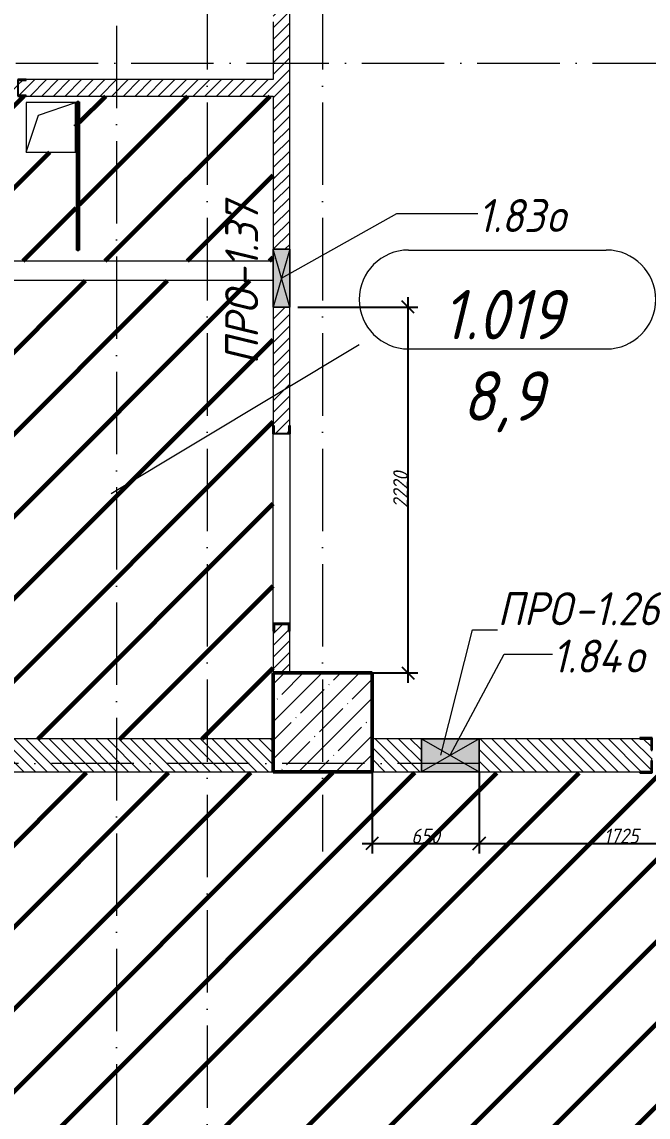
# Model space of a CAD drawing. Header units: millimetres. Extents: x -606178 to 312196, y -19338 to 632709.
# Drawn here: x -381456 to -377656, y 527430 to 534075 of the extents above; entities that cross this region are included whole.
import ezdxf

# ---------------------------------------------------------------- set-up
doc = ezdxf.new("R2010")
doc.units = ezdxf.units.MM
doc.linetypes.add('50_200_ШТРИХ_1Т_ш5_п1_п1_', pattern=[700, 500, -100, 0, -100])
for name, color, linetype, lineweight in [('6.4.1) Окр пт с инж. ПТ2.16', 3, 'Continuous', 60), ('A-____-____-DIMS', 7, 'Continuous', 9), ('A-DETL-GENF-OTLN', 7, 'Continuous', 9), ('A-GENM-____-IDEN', 7, 'Continuous', 9), ('A-GENM-____-MCUT', 7, 'Continuous', 25), ('A-GENM-____-OTLN', 7, 'Continuous', 9), ('A-GENM-____-OTLN-1', 7, 'Continuous', 25), ('A-GLAZ-____-IDEN', 7, 'Continuous', 9), ('A-GLAZ-____-OTLN', 7, 'Continuous', 9), ('A-WALL-____-MCUT', 7, 'Continuous', 13), ('A-WALL-____-OTLN', 7, 'Continuous', 9), ('A-WALL-____-PATT-1', 7, 'Continuous', 9), ('A-WALL-FNSH-MCUT-1', 7, 'Continuous', 9), ('I-WALL-____-OTLN', 7, 'Continuous', 9), ('S-COLS-____-MCUT', 7, 'Continuous', 50), ('S-COLS-____-OTLN', 7, 'Continuous', 9), ('S-GRID-____-OTLN-1', 7, '50_200_ШТРИХ_1Т_ш5_п1_п1_', 9)]:
    doc.layers.add(name, color=color, linetype=linetype, lineweight=lineweight)
doc.layers.add('A-AREA-IDEN-1', color=7, linetype='Continuous', lineweight=9, true_color=0x000000)
doc.styles.add('ISOCPEUR_I', font='isocpeui.ttf', dxfattribs={"width": 0.9, "height": 2.5})
doc.styles.add('ISOCPEUR_I_11', font='isocpeui.ttf', dxfattribs={"width": 0.9, "height": 200})
doc.styles.add('ISOCPEUR_I_7', font='isocpeui.ttf', dxfattribs={"width": 0.9, "height": 90})
doc.dimstyles.new('ISO-1_8_0_9К_СРЕДНИЙ_Кладочные_2', dxfattribs={"dimscale": 304.8, "dimtxt": 89.638306, "dimasz": 0.246063, "dimexe": 0.19685, "dimexo": 0, "dimgap": 0, "dimtad": 1, "dimdec": 3, "dimrnd": 0.001, "dimdsep": 46, "dimtxsty": 'ISOCPEUR_I_7', "dimblk1": 'OBLIQUE', "dimblk2": 'OBLIQUE', "dimsah": 1, "dimcen": 0.09, "dimdle": 0.19685, "dimazin": 0, "dimtfac": 1, "dimtdec": 4, "dimtix": 1, "dimtmove": 1, "dimatfit": 3, "dimfxl": 1, "dimtvp": 1, "dimtolj": 1, "dimtzin": 0, "dimarcsym": 2})
pattern_1 = [(45, (-425830.77, 451794.26), (-35.35534, 35.35534), [])]
pattern_2 = [(135, (-425830.77, 451794.26), (-35.35534, -35.35534), [])]

# ---------------------------------------------------------------- blocks, each defined once
blk = doc.blocks.new('BSC_Колонна _Прямоугольная - 600х600-V86-АР1_План отверстий 1 этажа в осях 1-64_Ю-ЯЯ')
at = {"layer": 'S-COLS-____-OTLN'}
h = blk.add_hatch(dxfattribs=at)
h.set_pattern_fill('FP_96', color=256, style=0, pattern_type=2)
h.set_pattern_definition([(45, (-46200, -78031.04), (-114.04925, 114.04925), []), (45, (-46085.95, -78031.04), (-114.04925, 114.04925), [201.613, -40.323, 3.353, -36.97])])
h.paths.add_polyline_path([(-300, -300), (300, -300), (300, 300), (-300, 300)], flags=0)
at = {"layer": 'S-COLS-____-MCUT'}
for p, q in [((300, 300), (-300, 300)), ((-300, 300), (-300, -300)), ((300, -300), (300, 300)), ((-300, -300), (300, -300))]:
    blk.add_line(p, q, dxfattribs=at)
blk = doc.blocks.new('154_Фахверк_СКБ_Швеллер - Тип_100_4830-28143655-АР1_План отверстий 1 этажа в осях 1-64_Ю-ЯЯ')
at = {"layer": 'A-GENM-____-MCUT'}
for p, q in [((175, 50), (125, 50)), ((125, 50), (125, -50)), ((128, 47), (175, 47)), ((128, -47), (128, 47)), ((175, 47), (175, 50)), ((125, -50), (175, -50)), ((175, -47), (128, -47)), ((175, -50), (175, -47))]:
    blk.add_line(p, q, dxfattribs=at)
blk = doc.blocks.new('154_Фахверк_СКБ_Швеллер - Тип_100_4420-28145345-АР1_План отверстий 1 этажа в осях 1-64_Ю-ЯЯ')
at = {"layer": 'A-GENM-____-MCUT'}
for p, q in [((125, 50), (175, 50)), ((125, -50), (125, 50)), ((128, 47), (128, -47)), ((175, 47), (128, 47)), ((175, 50), (175, 47)), ((175, -50), (125, -50)), ((128, -47), (175, -47)), ((175, -47), (175, -50))]:
    blk.add_line(p, q, dxfattribs=at)
blk = doc.blocks.new('154_Стойка_СКБ_Швеллер - СМ-2230_100-28218823-АР1_План отверстий 1 этажа в осях 1-64_Ю-ЯЯ')
at = {"layer": 'A-GENM-____-MCUT'}
for p, q in [((171, 50), (125, 50)), ((125, 50), (125, -50)), ((129.5, 42.4), (171, 42.4)), ((129.5, -42.4), (129.5, 42.4)), ((171, 42.4), (171, 50)), ((125, -50), (171, -50)), ((171, -42.4), (129.5, -42.4)), ((171, -50), (171, -42.4))]:
    blk.add_line(p, q, dxfattribs=at)
blk = doc.blocks.new('154_Стойка_СКБ_Уголок - СМ-2230_200-28216496-АР1_План отверстий 1 этажа в осях 1-64_Ю-ЯЯ')
at = {"layer": 'A-GENM-____-MCUT'}
for p, q in [((125, 156), (125, 81)), ((200, 156), (125, 156)), ((131, 81), (131, 150)), ((131, 150), (200, 150)), ((200, 150), (200, 156)), ((125, 81), (131, 81)), ((131, 19), (125, 19)), ((125, 19), (125, -56)), ((131, -50), (131, 19)), ((125, -56), (200, -56)), ((200, -50), (131, -50)), ((200, -56), (200, -50))]:
    blk.add_line(p, q, dxfattribs=at)
blk = doc.blocks.new('131_Панель боковая - 900х1500-29281255-АР1_План отверстий 1 этажа в осях 1-64_Ю-ЯЯ')
at = {"layer": 'A-GENM-____-MCUT'}
for p, q in [((450, 5), (-450, 5)), ((-450, 5), (-450, -5)), ((450, -5), (450, 5)), ((-450, -5), (450, -5))]:
    blk.add_line(p, q, dxfattribs=at)
at = {"layer": 'A-GENM-____-OTLN'}
for p, q in [((-450, 10), (450, 10)), ((-450, 5), (-450, 10)), ((450, 10), (450, 5)), ((-450, -10), (-450, -5)), ((-450, -10), (450, -10)), ((450, -5), (450, -10))]:
    blk.add_line(p, q, dxfattribs=at)
blk = doc.blocks.new('AR_Отверстие прямоугольное _в плите_ - AR_Отверстие прямоугольное _в плите_-30459689-АР1_План отверстий 1 этажа в осях 1-64_Ю-ЯЯ')
at = {"layer": 'A-GENM-____-OTLN'}
for p, q in [((150, 150), (-150, 150)), ((-150, 150), (-150, -150)), ((-75, 75), (150, 150)), ((150, -150), (150, 150)), ((-150, -150), (-75, 75)), ((-150, -150), (150, -150))]:
    blk.add_line(p, q, dxfattribs=at)
blk = doc.blocks.new('AR_Отверстие прямоугольное _в стене_ - AR_Отверстие прямоугольное _в стене__ОВ-36705131-АР1_План отверстий 1 этажа в осях 1-64_Ю-ЯЯ')
at = {"layer": 'A-GLAZ-____-OTLN'}
blk.add_hatch(color=256, dxfattribs=at).paths.add_polyline_path([(-175, -50), (175, -50), (175, 50), (-175, 50)], flags=0)
at = {"layer": 'A-DETL-GENF-OTLN'}
for p, q in [((-175, -50), (-175, 50)), ((-175, 50), (175, 50)), ((175, 50), (-175, -50)), ((-175, 50), (175, -50)), ((175, 50), (-175, 50)), ((-175, 50), (-175, -50)), ((175, 50), (175, -50)), ((175, -50), (175, 50)), ((175, -50), (-175, -50)), ((-175, -50), (175, -50))]:
    blk.add_line(p, q, dxfattribs=at)
blk = doc.blocks.new('AR_Отверстие прямоугольное _в стене_ - AR_Отверстие прямоугольное _в стене__ОВ-36707456-АР1_План отверстий 1 этажа в осях 1-64_Ю-ЯЯ')
at = {"layer": 'A-GLAZ-____-OTLN'}
blk.add_hatch(color=256, dxfattribs=at).paths.add_polyline_path([(175, -100), (175, 100), (-175, 100), (-175, -100)], flags=0)
at = {"layer": 'A-DETL-GENF-OTLN'}
for p, q in [((-175, -100), (-175, 100)), ((-175, 100), (175, 100)), ((175, 100), (-175, -100)), ((-175, 100), (175, -100)), ((175, 100), (-175, 100)), ((-175, 100), (-175, -100)), ((175, 100), (175, -100)), ((175, -100), (175, 100)), ((175, -100), (-175, -100)), ((-175, -100), (175, -100))]:
    blk.add_line(p, q, dxfattribs=at)
blk = doc.blocks.new('АР_Перемычка - АР_Перемычка-36707493-АР1_План отверстий 1 этажа в осях 1-64_Ю-ЯЯ')
at = {"layer": 'A-GENM-____-OTLN'}
blk.add_line((-250, -100), (-243, -100), dxfattribs=at)
blk = doc.blocks.new('_Oblique')
at = {"color": 0, "linetype": 'ByBlock', "lineweight": -2}
blk.add_line((-0.5, -0.5), (0.5, 0.5), dxfattribs=at)
blk = doc.blocks.new('*D4477')
at = {"layer": 'A-____-____-DIMS', "color": 0, "lineweight": -2, "transparency": 16777216}
for p, q in [((-379112.7, 532405.3), (-379112.7, 530065.3)), ((-379780.8, 532345.3), (-379052.7, 532345.3)), ((-379330.8, 530125.3), (-379052.7, 530125.3))]:
    blk.add_line(p, q, dxfattribs=at)
at = {"layer": 'Defpoints', "color": 0, "transparency": 16777216}
for p in [(-379780.8, 532345.3), (-379330.8, 530125.3), (-379112.7, 530125.3)]:
    blk.add_point(p, dxfattribs=at)
at = {"layer": 'A-____-____-DIMS', "color": 0, "lineweight": -2, "transparency": 16777216, "xscale": 75, "yscale": 75, "zscale": 75}
for p, rotation in [((-379112.7, 532345.3), 90), ((-379112.7, 530125.3), 270)]:
    blk.add_blockref('_Oblique', p, dxfattribs=dict(at, rotation=rotation))
at = {"layer": 'A-____-____-DIMS', "color": 0, "transparency": 16777216, "insert": (-379157.7, 531235.3), "char_height": 90, "width": 546.104, "attachment_point": 5, "rotation": 90, "style": 'ISOCPEUR_I_7'}
blk.add_mtext('\\A1;2220', dxfattribs=at)
blk = doc.blocks.new('*D4478')
at = {"layer": 'A-____-____-DIMS', "color": 0, "lineweight": -2, "transparency": 16777216}
for p, q in [((-379330.8, 529525.3), (-379330.8, 529029.8)), ((-378680.8, 529519.3), (-378680.8, 529029.8)), ((-379390.8, 529089.8), (-378620.8, 529089.8))]:
    blk.add_line(p, q, dxfattribs=at)
at = {"layer": 'Defpoints', "color": 0, "transparency": 16777216}
for p in [(-379330.8, 529525.3), (-378680.8, 529519.3), (-378680.8, 529089.8)]:
    blk.add_point(p, dxfattribs=at)
at = {"layer": 'A-____-____-DIMS', "color": 0, "lineweight": -2, "transparency": 16777216, "xscale": 75, "yscale": 75, "zscale": 75, "rotation": 180}
blk.add_blockref('_Oblique', (-379330.8, 529089.8), dxfattribs=at)
at = {"layer": 'A-____-____-DIMS', "color": 0, "lineweight": -2, "transparency": 16777216, "xscale": 75, "yscale": 75, "zscale": 75}
blk.add_blockref('_Oblique', (-378680.8, 529089.8), dxfattribs=at)
at = {"layer": 'A-____-____-DIMS', "color": 0, "transparency": 16777216, "insert": (-379005.8, 529134.8), "char_height": 90, "width": 409.578, "attachment_point": 5, "style": 'ISOCPEUR_I_7'}
blk.add_mtext('\\A1;650', dxfattribs=at)
blk = doc.blocks.new('*D4479')
at = {"layer": 'A-____-____-DIMS', "color": 0, "lineweight": -2, "transparency": 16777216}
for p, q in [((-378680.8, 529519.3), (-378680.8, 529029.8)), ((-376955.8, 529519.3), (-376955.8, 529029.8)), ((-378740.8, 529089.8), (-376895.8, 529089.8))]:
    blk.add_line(p, q, dxfattribs=at)
at = {"layer": 'Defpoints', "color": 0, "transparency": 16777216}
for p in [(-378680.8, 529519.3), (-376955.8, 529519.3), (-376955.8, 529089.8)]:
    blk.add_point(p, dxfattribs=at)
at = {"layer": 'A-____-____-DIMS', "color": 0, "lineweight": -2, "transparency": 16777216, "xscale": 75, "yscale": 75, "zscale": 75, "rotation": 180}
blk.add_blockref('_Oblique', (-378680.8, 529089.8), dxfattribs=at)
at = {"layer": 'A-____-____-DIMS', "color": 0, "lineweight": -2, "transparency": 16777216, "xscale": 75, "yscale": 75, "zscale": 75}
blk.add_blockref('_Oblique', (-376955.8, 529089.8), dxfattribs=at)
at = {"layer": 'A-____-____-DIMS', "color": 0, "transparency": 16777216, "insert": (-377818.3, 529135.4), "char_height": 90, "width": 504.733, "attachment_point": 5, "style": 'ISOCPEUR_I_7'}
blk.add_mtext('\\A1;1725', dxfattribs=at)
blk = doc.blocks.new('AAR_СКБ_Марка_помещения_1_5 ммп - Номер _ Площадь-27962135-АИ_План этажа_Стены_1')
at = {"layer": 'A-AREA-IDEN-1'}
for p, q in [((-2.987, 3), (3.013, 3)), ((-2.987, 0), (3.013, 0))]:
    blk.add_line(p, q, dxfattribs=at)
for centre, start, end in [((-2.987, 1.5), 90, 270), ((3.013, 1.5), 270, 90)]:
    blk.add_arc(centre, 1.5, start, end, dxfattribs=at)

msp = doc.modelspace()

# ---------------------------------------------------------------- hatches: boundary and pattern name
at = {"layer": '6.4.1) Окр пт с инж. ПТ2.16'}
h = msp.add_hatch(dxfattribs=at)
h.set_pattern_fill('ANSI31', color=256, scale=111)
h.paths.add_polyline_path([(-391355.7712, 533624.9536), (-391380.7712, 533624.9536), (-391380.7712, 533618.9536), (-391455.7712, 533618.9536), (-393330.7712, 533624.6861), (-393330.7712, 533618.9536), (-393418.2712, 533618.9536), (-393418.2712, 526515.3011), (-386255.7712, 526515.3011), (-386255.7712, 526520.9536), (-386180.7712, 526520.9536), (-385030.7712, 526520.0692), (-385030.7712, 526520.9536), (-384955.7712, 526520.9536), (-382505.7712, 526518.6926), (-382505.7712, 526521.3011), (-382430.7712, 526521.3011), (-381280.7712, 526519.3845), (-381280.7712, 526521.3011), (-381205.7712, 526521.3011), (-378830.7712, 526515.3011), (-378830.7712, 525915.3011), (-378830.7712, 521330.3011), (-378824.7712, 521330.3011), (-378824.7712, 521255.3011), (-378829.119, 520255.3011), (-378824.7712, 520255.3011), (-378824.7712, 520180.3011), (-378830.7712, 519875.3011), (-375930.7712, 519875.3011), (-375930.7712, 521575.3011), (-376280.7712, 521575.3011), (-376280.7712, 522175.3011), (-375930.7712, 522175.3011), (-375930.7712, 527025.3011), (-376280.7712, 527025.3011), (-376280.7712, 527625.3011), (-375930.7712, 527625.3011), (-375930.7712, 529525.3011), (-376405.7712, 529525.3011), (-376405.7712, 529519.3011), (-376480.7712, 529519.3011), (-377630.7712, 529519.765), (-377630.7712, 529519.3011), (-377705.7712, 529519.3011), (-391355.7712, 529525.3011)])
h = msp.add_hatch(dxfattribs=at)
h.set_pattern_fill('ANSI31', color=256, scale=111)
h.paths.add_polyline_path([(-379930.7712, 533625.3011), (-381430.7712, 533625.3011), (-381480.7712, 533625.3011), (-383480.7712, 533625.3011), (-383480.7712, 532625.3011), (-379930.7712, 532625.3011), (-379930.7712, 532695.3011)])
h.paths.add_polyline_path([(-381105.7712, 532690.3011), (-381110.7712, 532690.3011), (-381120.7712, 532690.3011), (-381125.7712, 532690.3011), (-381125.7712, 533590.3011), (-381120.7712, 533590.3011), (-381110.7712, 533590.3011), (-381105.7712, 533590.3011)], flags=16)
h.paths.add_polyline_path([(-381130.7712, 533285.3011), (-381430.7712, 533285.3011), (-381430.7712, 533585.3011), (-381130.7712, 533585.3011)], flags=16)
h.paths.add_polyline_path([(-382285.7712, 532690.3011), (-382290.7712, 532690.3011), (-382300.7712, 532690.3011), (-382305.7712, 532690.3011), (-382305.7712, 533590.3011), (-382300.7712, 533590.3011), (-382290.7712, 533590.3011), (-382285.7712, 533590.3011)], flags=16)
h = msp.add_hatch(dxfattribs=at)
h.set_pattern_fill('ANSI31', color=256, scale=111)
h.paths.add_polyline_path([(-379930.7712, 531575.3011), (-379930.7712, 531625.3011), (-379930.7712, 532345.3011), (-379930.7712, 532505.3011), (-383480.7712, 532505.3011), (-383480.7712, 532075.3011), (-383480.7712, 532025.3011), (-383480.7712, 530125.3011), (-382980.7712, 530125.3011), (-382980.7712, 529725.3011), (-379930.7712, 529725.3011), (-379930.7712, 530125.3011), (-379930.7712, 530379.3011), (-379930.7712, 530425.3011)])
h.paths.add_polyline_path([(-382830.7712, 530525.3011), (-383030.7712, 530525.3011), (-383030.7712, 530725.3011), (-382830.7712, 530725.3011)], flags=16)
at = {"layer": 'A-WALL-____-PATT-1'}
h = msp.add_hatch(dxfattribs=at)
h.set_pattern_fill('FP_5', color=256, style=0, pattern_type=2)
h.set_pattern_definition(pattern_1)
h.paths.add_polyline_path([(-379830.7712, 530125.3011), (-379830.7712, 530379.3011), (-379838.3712, 530379.3011), (-379838.3712, 530420.8011), (-379923.1712, 530420.8011), (-379923.1712, 530379.3011), (-379930.7712, 530379.3011), (-379930.7712, 530125.3011), (-379891.1626, 530125.3011)], flags=0)
h.paths.add_polyline_path([(-379833.7712, 531578.3011), (-379833.2102, 531625.3011), (-379830.7712, 531625.3011), (-379830.7712, 532345.3011), (-379930.7712, 532345.3011), (-379930.7712, 531625.3011), (-379927.7712, 531625.3011), (-379927.7712, 531578.3011), (-379891.1626, 531578.3011)], flags=0)
h.paths.add_polyline_path([(-379885.4053, 532695.3011), (-379830.7712, 532695.3011), (-379830.7712, 535379.3011), (-379838.3712, 535379.3011), (-379838.3712, 535420.8011), (-379923.1712, 535420.8011), (-379923.1712, 535379.3011), (-379930.7712, 535379.3011), (-379930.7712, 532695.3011), (-379891.1626, 532695.3011)], flags=0)
h.paths.add_polyline_path([(-379891.1626, 536579.8011), (-379838.3712, 536579.8011), (-379838.3712, 536621.3011), (-379830.7712, 536621.3011), (-379830.7712, 536875.3011), (-379930.7712, 536875.3011), (-379930.7712, 536621.3011), (-379923.1712, 536621.3011), (-379923.1712, 536579.8011)], flags=0)
h = msp.add_hatch(dxfattribs=at)
h.set_pattern_fill('FP_5', color=256, style=0, pattern_type=2)
h.set_pattern_definition(pattern_1)
h.paths.add_polyline_path([(-379930.7712, 533625.3011), (-379930.7712, 533725.3011), (-381430.7712, 533725.3011), (-381430.7712, 533722.3011), (-381477.7712, 533722.3011), (-381477.7712, 533628.3011), (-381430.7712, 533628.3011), (-381430.7712, 533625.3011), (-380774.9129, 533625.3011)], flags=0)
h.paths.add_polyline_path([(-381658.6632, 533625.3011), (-381480.7712, 533625.3011), (-381480.7712, 533725.3011), (-383580.7712, 533725.3011), (-383580.7712, 533625.3011), (-383426.1639, 533625.3011)], flags=0)
h = msp.add_hatch(dxfattribs=at)
h.set_pattern_fill('FP_6', color=256, style=0, pattern_type=2)
h.set_pattern_definition(pattern_2)
h.paths.add_polyline_path([(-379930.7712, 529525.3011), (-379930.7712, 529725.3011), (-382980.7712, 529725.3011), (-382980.7712, 529525.3011)], flags=0)
h = msp.add_hatch(dxfattribs=at)
h.set_pattern_fill('FP_6', color=256, style=0, pattern_type=2)
h.set_pattern_definition(pattern_2)
h.paths.add_polyline_path([(-376474.7712, 529525.3011), (-375880.7712, 529525.3011), (-375880.7712, 529725.3011), (-376474.7712, 529725.3011), (-376474.7712, 529656.3011), (-376480.7712, 529656.3011), (-376480.7712, 529594.3011), (-376474.7712, 529594.3011), (-376474.7712, 529527.3011)], flags=0)
h.paths.add_polyline_path([(-379330.7712, 529525.3011), (-379030.7712, 529525.3011), (-379030.7712, 529725.3011), (-379330.7712, 529725.3011)], flags=0)
h.paths.add_polyline_path([(-377705.7712, 529525.3011), (-377636.7712, 529525.3011), (-377636.7712, 529594.3011), (-377630.7712, 529594.3011), (-377630.7712, 529656.3011), (-377636.7712, 529656.3011), (-377636.7712, 529725.3011), (-378680.7712, 529725.3011), (-378680.7712, 529525.3011)], flags=0)

# ---------------------------------------------------------------- linework, layer by layer
at = {"layer": 'A-AREA-IDEN-1'}
msp.add_line((-380914.1971, 531212.732), (-379409.1046, 532118.3615), dxfattribs=at)
at = {"layer": 'A-GENM-____-IDEN'}
for p, q in [((-378913.0675, 529625.3011), (-378721.8945, 530387.1187)), ((-378721.8945, 530387.1187), (-378569.3682, 530387.1187))]:
    msp.add_line(p, q, dxfattribs=at)
at = {"layer": 'A-GLAZ-____-IDEN'}
for p, q in [((-379880.7712, 532520.3011), (-379180.515, 532912.6356)), ((-379180.515, 532912.6356), (-378688.6087, 532912.6356)), ((-378855.7712, 529625.3011), (-378528.6965, 530239.397)), ((-378528.6965, 530239.397), (-378236.3705, 530239.397))]:
    msp.add_line(p, q, dxfattribs=at)
at = {"layer": 'A-WALL-____-MCUT'}
for p, q in [((-379930.7712, 529725.3011), (-382980.7712, 529725.3011)), ((-379030.7712, 529725.3011), (-379330.7712, 529725.3011)), ((-377705.7712, 529725.3011), (-378680.7712, 529725.3011)), ((-382980.7712, 529525.3011), (-379930.7712, 529525.3011)), ((-379330.7712, 529525.3011), (-379030.7712, 529525.3011)), ((-378680.7712, 529525.3011), (-377705.7712, 529525.3011))]:
    msp.add_line(p, q, dxfattribs=at)
at = {"layer": 'A-WALL-____-OTLN'}
for p, q in [((-383480.7712, 532625.3011), (-379930.7712, 532625.3011)), ((-379930.7712, 532505.3011), (-383480.7712, 532505.3011))]:
    msp.add_line(p, q, dxfattribs=at)
at = {"layer": 'A-WALL-FNSH-MCUT-1'}
for p, q in [((-379830.7712, 532695.3011), (-379830.7712, 535379.3011)), ((-379930.7712, 534075.3011), (-379930.7712, 533725.3011)), ((-379930.7712, 533725.3011), (-381430.7712, 533725.3011)), ((-381430.7712, 533625.3011), (-379930.7712, 533625.3011)), ((-379930.7712, 533625.3011), (-379930.7712, 532695.3011)), ((-379930.7712, 532345.3011), (-379930.7712, 531625.3011)), ((-379830.7712, 531625.3011), (-379830.7712, 532345.3011)), ((-379930.7712, 530379.3011), (-379930.7712, 530125.3011)), ((-379830.7712, 530125.3011), (-379830.7712, 530379.3011))]:
    msp.add_line(p, q, dxfattribs=at)
at = {"layer": 'I-WALL-____-OTLN'}
for p, q in [((-379930.7712, 530425.3011), (-379930.7712, 531575.3011)), ((-379830.7712, 531575.3011), (-379830.7712, 530425.3011))]:
    msp.add_line(p, q, dxfattribs=at)
at = {"layer": 'S-GRID-____-OTLN-1'}
for p, q in [((-380330.7712, 542687.1106), (-380330.7712, 504685.847)), ((-379630.7712, 542687.1106), (-379630.7712, 529041.5894)), ((-380880.7712, 542453.3551), (-380880.7712, 504840.1184)), ((-430499.5414, 533825.3011), (-321756.3646, 533825.3011)), ((-378676.1734, 529575.3011), (-430499.5414, 529575.3011))]:
    msp.add_line(p, q, dxfattribs=at)

# ---------------------------------------------------------------- block references
at = {"layer": 'A-AREA-IDEN-1', "xscale": 199.9999999999999, "yscale": 199.9999999999999, "zscale": 199.9999999999999}
msp.add_blockref('AAR_СКБ_Марка_помещения_1_5 ммп - Номер _ Площадь-27962135-АИ_План этажа_Стены_1', (-378511.6871, 532090.8327), dxfattribs=at)
at = {"layer": 'A-GENM-____-OTLN'}
for name, p in [('AR_Отверстие прямоугольное _в плите_ - AR_Отверстие прямоугольное _в плите_-30459689-АР1_План отверстий 1 этажа в осях 1-64_Ю-ЯЯ', (-381280.7712, 533435.3011)), ('АР_Перемычка - АР_Перемычка-36707493-АР1_План отверстий 1 этажа в осях 1-64_Ю-ЯЯ', (-379030.7712, 529625.3011))]:
    msp.add_blockref(name, p, dxfattribs=at)
at = {"layer": 'A-GENM-____-OTLN', "rotation": 270.0000000000003}
msp.add_blockref('131_Панель боковая - 900х1500-29281255-АР1_План отверстий 1 этажа в осях 1-64_Ю-ЯЯ', (-381115.7712, 533140.3011), dxfattribs=at)
at = {"layer": 'A-GENM-____-OTLN-1'}
msp.add_blockref('154_Фахверк_СКБ_Швеллер - Тип_100_4830-28143655-АР1_План отверстий 1 этажа в осях 1-64_Ю-ЯЯ', (-381605.7712, 533675.3011), dxfattribs=at)
for name, p, rotation in [('154_Фахверк_СКБ_Швеллер - Тип_100_4420-28145345-АР1_План отверстий 1 этажа в осях 1-64_Ю-ЯЯ', (-379880.7712, 531450.3011), 89.99999999999993), ('154_Стойка_СКБ_Швеллер - СМ-2230_100-28218823-АР1_План отверстий 1 этажа в осях 1-64_Ю-ЯЯ', (-379880.7712, 530550.3011), 269.9999999999999), ('154_Стойка_СКБ_Уголок - СМ-2230_200-28216496-АР1_План отверстий 1 этажа в осях 1-64_Ю-ЯЯ', (-377505.7712, 529675.3011), 180)]:
    msp.add_blockref(name, p, dxfattribs=dict(at, rotation=rotation))
at = {"layer": 'A-GLAZ-____-OTLN', "rotation": 269.9999999999999}
msp.add_blockref('AR_Отверстие прямоугольное _в стене_ - AR_Отверстие прямоугольное _в стене__ОВ-36705131-АР1_План отверстий 1 этажа в осях 1-64_Ю-ЯЯ', (-379880.7712, 532520.3011), dxfattribs=at)
at = {"layer": 'A-GLAZ-____-OTLN'}
msp.add_blockref('AR_Отверстие прямоугольное _в стене_ - AR_Отверстие прямоугольное _в стене__ОВ-36707456-АР1_План отверстий 1 этажа в осях 1-64_Ю-ЯЯ', (-378855.7712, 529625.3011), dxfattribs=at)
at = {"layer": 'S-COLS-____-OTLN'}
msp.add_blockref('BSC_Колонна _Прямоугольная - 600х600-V86-АР1_План отверстий 1 этажа в осях 1-64_Ю-ЯЯ', (-379630.7712, 529825.3011), dxfattribs=at)

# ---------------------------------------------------------------- texts
at = {"layer": 'A-AREA-IDEN-1', "char_height": 300, "attachment_point": 8, "line_spacing_factor": 1.139951, "style": 'ISOCPEUR_I'}
for s, insert, width in [('\\pxqc,t8.46667,16.93333,25.4,33.86667,42.33333,50.8,59.26667,67.73333,76.2,84.66667,93.13333,101.6,110.06667,118.53333,127,135.46667,143.93333,152.4,160.86667,169.33333,177.8,186.26667,194.73333,203.2,211.66667,220.13333,228.6,237.06667,245.53333,254,262.46667,270.93333;{1.019}', (-378537.1161, 532149.1626), 846), ('\\pxqc,t8.46667,16.93333,25.4,33.86667,42.33333,50.8,59.26667,67.73333,76.2,84.66667,93.13333,101.6,110.06667,118.53333,127,135.46667,143.93333,152.4,160.86667,169.33333,177.8,186.26667,194.73333,203.2,211.66667,220.13333,228.6,237.06667,245.53333,254,262.46667,270.93333;{8,9}', (-378536.1161, 531585.2146), 542)]:
    msp.add_mtext(s, dxfattribs=dict(at, insert=insert, width=width))
at = {"layer": 'A-GENM-____-IDEN', "char_height": 200, "attachment_point": 1, "rotation": 90, "style": 'ISOCPEUR_I_11'}
for s, insert, width in [('-1.37', (-380221.7754, 532461.0764), 663.79725), ('ПРО', (-380221.7754, 531996.7326), 562.784625)]:
    msp.add_mtext(s, dxfattribs=dict(at, insert=insert, width=width))
at = {"layer": 'A-GENM-____-IDEN', "char_height": 200, "attachment_point": 1, "style": 'ISOCPEUR_I_11'}
for s, insert, width in [('ПРО', (-378569.3682, 530614.2348), 562.784625), ('-1.26', (-378105.0245, 530614.2348), 663.79725)]:
    msp.add_mtext(s, dxfattribs=dict(at, insert=insert, width=width))
at = {"layer": 'A-GLAZ-____-IDEN', "char_height": 200, "attachment_point": 1, "style": 'ISOCPEUR_I_11'}
for s, insert, width in [('1.83', (-378688.6087, 533000.2502), 505.063125), ('\\fISOCPEUR|b0|i1|c204|p34|;\\W.9;о', (-378271.89, 533000.2502), 158.734125), ('1.84', (-378236.3705, 530327.0115), 533.923875), ('\\fISOCPEUR|b0|i1|c204|p34|;\\W.9;о', (-377795.8393, 530327.0115), 158.734125)]:
    msp.add_mtext(s, dxfattribs=dict(at, insert=insert, width=width))

# ---------------------------------------------------------------- dimensions: what is measured, and where the dimension line sits
at = {"layer": 'A-____-____-DIMS'}
dim = msp.add_linear_dim(base=(-379112.7049, 530125.3011), p1=(-379780.7712, 532345.3011), p2=(-379330.7712, 530125.3011), angle=90, dimstyle='ISO-1_8_0_9К_СРЕДНИЙ_Кладочные_2', override={"dimpost": '<>', "dimfxl": 2265.149002}, dxfattribs=at)
dim.commit()
dim.dimension.update_dxf_attribs({"geometry": '*D4477', "text_midpoint": (-379157.7049, 531235.3011)})
for base, p1, p2, override, picture, middle in [((-378680.7712, 529089.7745), (-379330.7712, 529525.3011), (-378680.7712, 529519.3011), {"dimpost": '<>', "dimfxl": 650.027692}, '*D4478', (-379005.7712, 529134.7745)), ((-376955.7712, 529089.7745), (-378680.7712, 529519.3011), (-376955.7712, 529519.3011), {"dimpost": '<>', "dimfxl": 1725}, '*D4479', (-377818.2712, 529135.3541))]:
    dim = msp.add_linear_dim(base=base, p1=p1, p2=p2, dimstyle='ISO-1_8_0_9К_СРЕДНИЙ_Кладочные_2', override=override, dxfattribs=at)
    dim.commit()
    dim.dimension.update_dxf_attribs({"geometry": picture, "text_midpoint": middle})

doc.saveas('drawing.dxf')
